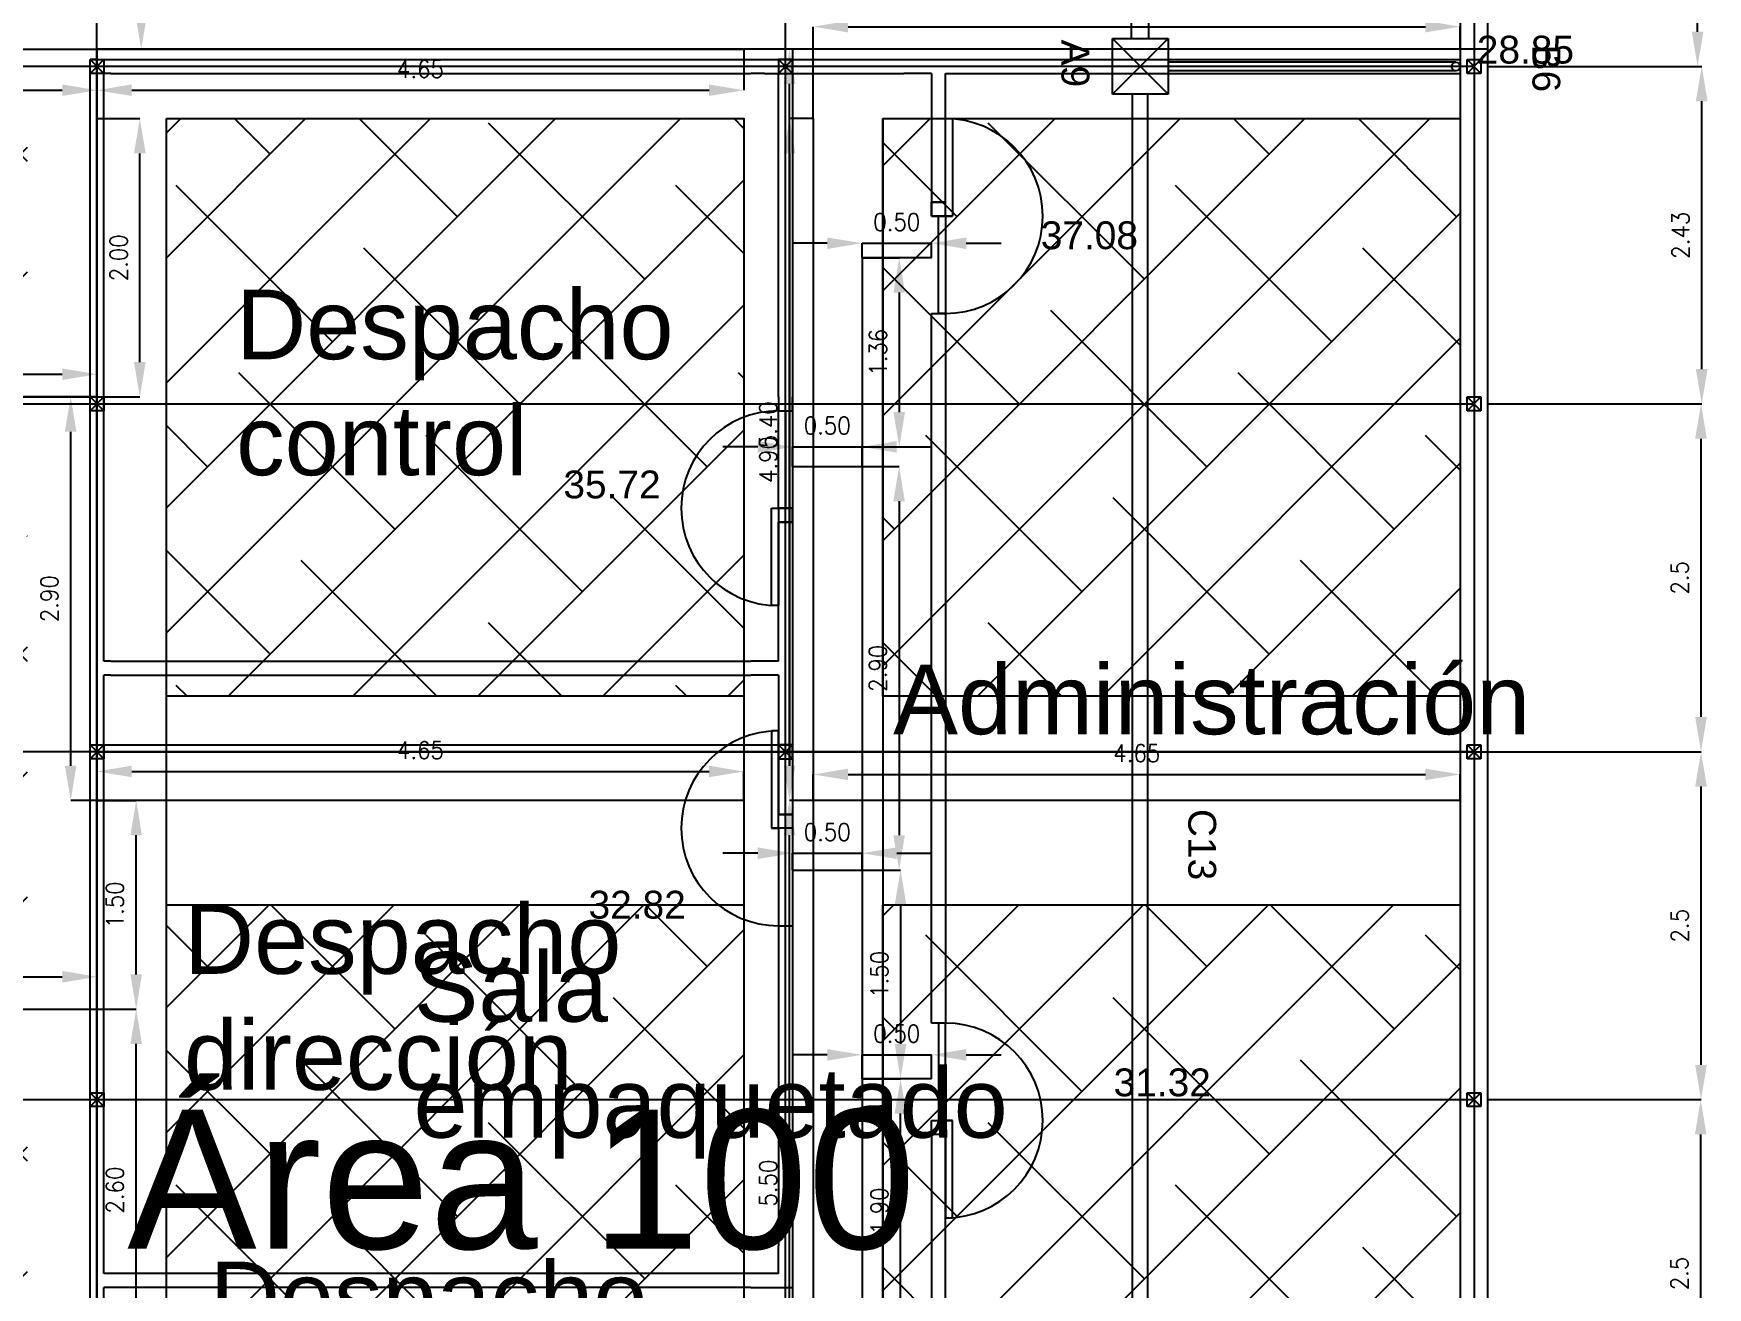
# Model space of a CAD drawing. Header units: inches. Extents: x -23 to 72981, y 9 to 49153.
# Drawn here: x 41.85 to 53.89, y 33.61 to 42.63 of the extents above; entities that cross this region are included whole.
import ezdxf

# ---------------------------------------------------------------- set-up
doc = ezdxf.new("R2010")
doc.units = ezdxf.units.IN
for name, color, linetype in [('Aguas pluviales', 140, 'Continuous'), ('Auxiliar', 240, 'Continuous'), ('Cotas', 200, 'Continuous'), ('Cotas_IncendiosP0', 30, 'Continuous'), ('Cotas_IncendiosP1', 30, 'Continuous'), ('IncendiosP0', 1, 'Continuous'), ('IncendiosP1', 1, 'Continuous'), ('Límites', 6, 'Continuous'), ('P0', 5, 'Continuous'), ('P0 Texto', 7, 'Continuous'), ('P0_Elementos', 44, 'Continuous'), ('P0_Pasillos', 90, 'Continuous'), ('P1', 3, 'Continuous'), ('P1 Paredes interiores', 76, 'Continuous'), ('P1 Puertas', 30, 'Continuous'), ('P1 Puertas desplazadas', 30, 'Continuous'), ('P1 Texto', 7, 'Continuous'), ('Pared parcela', 7, 'Continuous'), ('Pilares', 240, 'Continuous')]:
    doc.layers.add(name, color=color, linetype=linetype)
doc.styles.add('80-100', font='romans.shx', dxfattribs={"width": 0.9, "height": 0.5})
doc.styles.get("Standard").update_dxf_attribs({"font": 'arial.ttf'})
doc.dimstyles.new('Copia de 100_conlineas', dxfattribs={"dimtxt": 0.5, "dimasz": 0.8, "dimexe": 0, "dimexo": 0, "dimgap": 0.09, "dimtad": 1, "dimzin": 1, "dimdsep": 46, "dimtxsty": '80-100', "dimcen": 0.1, "dimclrd": 256, "dimclre": 256, "dimclrt": 256, "dimadec": 0, "dimazin": 0, "dimtfac": 1, "dimtix": 1, "dimtmove": 2, "dimatfit": 3, "dimfxl": 1, "dimtvp": 1.058824, "dimtolj": 1, "dimtzin": 1, "dimarcsym": 0})
doc.dimstyles.new('Mod ISO-25', dxfattribs={"dimtxt": 0.125, "dimasz": 0.25, "dimexe": 0, "dimexo": 0.1, "dimgap": 0.09, "dimtad": 1, "dimzin": 12, "dimdsep": 46, "dimtxsty": '80-100', "dimcen": 0.1, "dimclrd": 256, "dimclre": 256, "dimclrt": 256, "dimadec": 0, "dimazin": 0, "dimtfac": 1, "dimtix": 1, "dimtmove": 2, "dimatfit": 3, "dimfxl": 1, "dimtolj": 1, "dimarcsym": 0})

# ---------------------------------------------------------------- blocks, each defined once
blk = doc.blocks.new('*D32')
at = {"layer": 'Cotas', "lineweight": -2, "transparency": 16777216}
for p, q in [((52.311, 34.965), (53.841, 34.965)), ((53.841, 32.715), (53.841, 34.715)), ((52.311, 32.465), (53.841, 32.465))]:
    blk.add_line(p, q, dxfattribs=at)
at = {"layer": 'Cotas', "transparency": 16777216}
for points in [[(53.799, 34.715), (53.882, 34.715), (53.841, 34.965)], [(53.799, 32.715), (53.882, 32.715), (53.841, 32.465)]]:
    blk.add_solid(points, dxfattribs=at)
at = {"layer": 'Defpoints', "color": 0, "transparency": 16777216}
for p in [(52.211, 34.965), (53.841, 34.965), (52.211, 32.465)]:
    blk.add_point(p, dxfattribs=at)
at = {"layer": 'Cotas', "transparency": 16777216, "insert": (53.688, 33.715), "char_height": 0.125, "attachment_point": 5, "rotation": 90, "style": '80-100'}
blk.add_mtext('\\A1;2.5', dxfattribs=at)
blk = doc.blocks.new('*D33')
at = {"layer": 'Cotas', "lineweight": -2, "transparency": 16777216}
for p, q in [((52.311, 37.465), (53.843, 37.465)), ((53.843, 35.215), (53.843, 37.215)), ((52.311, 34.965), (53.843, 34.965))]:
    blk.add_line(p, q, dxfattribs=at)
at = {"layer": 'Cotas', "transparency": 16777216}
for points in [[(53.801, 37.215), (53.885, 37.215), (53.843, 37.465)], [(53.801, 35.215), (53.885, 35.215), (53.843, 34.965)]]:
    blk.add_solid(points, dxfattribs=at)
at = {"layer": 'Defpoints', "color": 0, "transparency": 16777216}
for p in [(52.211, 37.465), (53.843, 37.465), (52.211, 34.965)]:
    blk.add_point(p, dxfattribs=at)
at = {"layer": 'Cotas', "transparency": 16777216, "insert": (53.69, 36.215), "char_height": 0.125, "attachment_point": 5, "rotation": 90, "style": '80-100'}
blk.add_mtext('\\A1;2.5', dxfattribs=at)
blk = doc.blocks.new('*D34')
at = {"layer": 'Cotas', "lineweight": -2, "transparency": 16777216}
for p, q in [((52.311, 39.965), (53.843, 39.965)), ((53.843, 37.715), (53.843, 39.715)), ((52.311, 37.465), (53.843, 37.465))]:
    blk.add_line(p, q, dxfattribs=at)
at = {"layer": 'Cotas', "transparency": 16777216}
for points in [[(53.801, 39.715), (53.885, 39.715), (53.843, 39.965)], [(53.801, 37.715), (53.885, 37.715), (53.843, 37.465)]]:
    blk.add_solid(points, dxfattribs=at)
at = {"layer": 'Defpoints', "color": 0, "transparency": 16777216}
for p in [(52.211, 39.965), (53.843, 39.965), (52.211, 37.465)]:
    blk.add_point(p, dxfattribs=at)
at = {"layer": 'Cotas', "transparency": 16777216, "insert": (53.69, 38.715), "char_height": 0.125, "attachment_point": 5, "rotation": 90, "style": '80-100'}
blk.add_mtext('\\A1;2.5', dxfattribs=at)
blk = doc.blocks.new('*D35')
at = {"layer": 'Cotas', "lineweight": -2, "transparency": 16777216}
for p, q in [((52.311, 42.39), (53.848, 42.39)), ((53.848, 40.215), (53.848, 42.14)), ((52.311, 39.965), (53.848, 39.965))]:
    blk.add_line(p, q, dxfattribs=at)
at = {"layer": 'Cotas', "transparency": 16777216}
for points in [[(53.806, 42.14), (53.89, 42.14), (53.848, 42.39)], [(53.806, 40.215), (53.89, 40.215), (53.848, 39.965)]]:
    blk.add_solid(points, dxfattribs=at)
at = {"layer": 'Defpoints', "color": 0, "transparency": 16777216}
for p in [(52.211, 42.39), (53.848, 42.39), (52.211, 39.965)]:
    blk.add_point(p, dxfattribs=at)
at = {"layer": 'Cotas', "transparency": 16777216, "insert": (53.696, 41.177), "char_height": 0.125, "attachment_point": 5, "rotation": 90, "style": '80-100'}
blk.add_mtext('\\A1;2.43', dxfattribs=at)
blk = doc.blocks.new('*D25')
at = {"layer": 'Cotas', "lineweight": -2, "transparency": 16777216}
for p, q in [((52.311, 46.64), (53.818, 46.64)), ((53.818, 42.64), (53.818, 46.39)), ((52.311, 42.39), (53.818, 42.39))]:
    blk.add_line(p, q, dxfattribs=at)
at = {"layer": 'Cotas', "transparency": 16777216}
for points in [[(53.777, 46.39), (53.86, 46.39), (53.818, 46.64)], [(53.777, 42.64), (53.86, 42.64), (53.818, 42.39)]]:
    blk.add_solid(points, dxfattribs=at)
at = {"layer": 'Defpoints', "color": 0, "transparency": 16777216}
for p in [(52.211, 46.64), (53.818, 46.64), (52.211, 42.39)]:
    blk.add_point(p, dxfattribs=at)
at = {"layer": 'Cotas', "transparency": 16777216, "insert": (53.666, 44.515), "char_height": 0.125, "attachment_point": 5, "rotation": 90, "style": '80-100'}
blk.add_mtext('\\A1;4.25', dxfattribs=at)
blk = doc.blocks.new('Arqueta')
for p, q in [((8.456, 7.642), (8.456, 8.042)), ((8.456, 8.042), (8.856, 8.042)), ((8.856, 8.042), (8.856, 7.642)), ((8.856, 7.642), (8.456, 7.642))]:
    blk.add_line(p, q)
blk = doc.blocks.new('*D51')
at = {"layer": 'Cotas_IncendiosP1', "lineweight": -2, "transparency": 16777216}
for p, q in [((47.561, 35.287), (47.311, 35.287)), ((47.811, 35.115), (47.811, 35.287)), ((47.811, 35.287), (48.311, 35.287)), ((48.311, 35.115), (48.311, 35.287)), ((48.561, 35.287), (48.811, 35.287))]:
    blk.add_line(p, q, dxfattribs=at)
at = {"layer": 'Cotas_IncendiosP1', "transparency": 16777216}
for points in [[(47.561, 35.328), (47.561, 35.245), (47.811, 35.287)], [(48.561, 35.328), (48.561, 35.245), (48.311, 35.287)]]:
    blk.add_solid(points, dxfattribs=at)
at = {"layer": 'Defpoints', "color": 0, "transparency": 16777216}
for p in [(48.311, 35.287), (47.811, 35.115), (48.311, 35.115)]:
    blk.add_point(p, dxfattribs=at)
at = {"layer": 'Cotas_IncendiosP1', "transparency": 16777216, "insert": (48.061, 35.439), "char_height": 0.125, "attachment_point": 5, "style": '80-100'}
blk.add_mtext('\\A1;0.50', dxfattribs=at)
blk = doc.blocks.new('*D52')
at = {"layer": 'Cotas_IncendiosP1', "lineweight": -2, "transparency": 16777216}
for p, q in [((47.061, 36.736), (46.811, 36.736)), ((47.311, 36.615), (47.311, 36.736)), ((47.311, 36.736), (47.811, 36.736)), ((47.811, 36.615), (47.811, 36.736)), ((48.061, 36.736), (48.311, 36.736))]:
    blk.add_line(p, q, dxfattribs=at)
at = {"layer": 'Cotas_IncendiosP1', "transparency": 16777216}
for points in [[(47.061, 36.778), (47.061, 36.694), (47.311, 36.736)], [(48.061, 36.778), (48.061, 36.694), (47.811, 36.736)]]:
    blk.add_solid(points, dxfattribs=at)
at = {"layer": 'Defpoints', "color": 0, "transparency": 16777216}
for p in [(47.811, 36.736), (47.311, 36.615), (47.811, 36.615)]:
    blk.add_point(p, dxfattribs=at)
at = {"layer": 'Cotas_IncendiosP1', "transparency": 16777216, "insert": (47.561, 36.888), "char_height": 0.125, "attachment_point": 5, "style": '80-100'}
blk.add_mtext('\\A1;0.50', dxfattribs=at)
blk = doc.blocks.new('*D53')
at = {"layer": 'Cotas_IncendiosP1', "lineweight": -2, "transparency": 16777216}
for p, q in [((47.061, 39.656), (46.811, 39.656)), ((47.311, 39.515), (47.311, 39.656)), ((47.311, 39.656), (47.811, 39.656)), ((47.811, 39.515), (47.811, 39.656)), ((48.061, 39.656), (48.311, 39.656))]:
    blk.add_line(p, q, dxfattribs=at)
at = {"layer": 'Cotas_IncendiosP1', "transparency": 16777216}
for points in [[(47.061, 39.698), (47.061, 39.615), (47.311, 39.656)], [(48.061, 39.698), (48.061, 39.615), (47.811, 39.656)]]:
    blk.add_solid(points, dxfattribs=at)
at = {"layer": 'Defpoints', "color": 0, "transparency": 16777216}
for p in [(47.811, 39.656), (47.311, 39.515), (47.811, 39.515)]:
    blk.add_point(p, dxfattribs=at)
at = {"layer": 'Cotas_IncendiosP1', "transparency": 16777216, "insert": (47.561, 39.809), "char_height": 0.125, "attachment_point": 5, "style": '80-100'}
blk.add_mtext('\\A1;0.50', dxfattribs=at)
blk = doc.blocks.new('*D54')
at = {"layer": 'Cotas_IncendiosP1', "lineweight": -2, "transparency": 16777216}
for p, q in [((47.561, 41.12), (47.311, 41.12)), ((47.811, 41.015), (47.811, 41.12)), ((47.811, 41.12), (48.311, 41.12)), ((48.311, 41.015), (48.311, 41.12)), ((48.561, 41.12), (48.811, 41.12))]:
    blk.add_line(p, q, dxfattribs=at)
at = {"layer": 'Cotas_IncendiosP1', "transparency": 16777216}
for points in [[(47.561, 41.161), (47.561, 41.078), (47.811, 41.12)], [(48.561, 41.161), (48.561, 41.078), (48.311, 41.12)]]:
    blk.add_solid(points, dxfattribs=at)
at = {"layer": 'Defpoints', "color": 0, "transparency": 16777216}
for p in [(48.311, 41.12), (47.811, 41.015), (48.311, 41.015)]:
    blk.add_point(p, dxfattribs=at)
at = {"layer": 'Cotas_IncendiosP1', "transparency": 16777216, "insert": (48.061, 41.272), "char_height": 0.125, "attachment_point": 5, "style": '80-100'}
blk.add_mtext('\\A1;0.50', dxfattribs=at)
blk = doc.blocks.new('*D55')
at = {"layer": 'Cotas_IncendiosP1', "lineweight": -2, "transparency": 16777216}
for p, q in [((47.811, 41.015), (48.079, 41.015)), ((48.079, 40.765), (48.079, 39.906)), ((47.811, 39.656), (48.079, 39.656))]:
    blk.add_line(p, q, dxfattribs=at)
at = {"layer": 'Cotas_IncendiosP1', "transparency": 16777216}
for points in [[(48.037, 40.765), (48.12, 40.765), (48.079, 41.015)], [(48.037, 39.906), (48.12, 39.906), (48.079, 39.656)]]:
    blk.add_solid(points, dxfattribs=at)
at = {"layer": 'Defpoints', "color": 0, "transparency": 16777216}
for p in [(47.811, 41.015), (47.811, 39.656), (48.079, 39.656)]:
    blk.add_point(p, dxfattribs=at)
at = {"layer": 'Cotas_IncendiosP1', "transparency": 16777216, "insert": (47.926, 40.336), "char_height": 0.125, "attachment_point": 5, "rotation": 90, "style": '80-100'}
blk.add_mtext('\\A1;1.36', dxfattribs=at)
blk = doc.blocks.new('*D56')
at = {"layer": 'Cotas_IncendiosP1', "lineweight": -2, "transparency": 16777216}
for p, q in [((47.811, 39.515), (48.078, 39.515)), ((48.078, 39.265), (48.078, 36.865)), ((47.811, 36.615), (48.078, 36.615))]:
    blk.add_line(p, q, dxfattribs=at)
at = {"layer": 'Cotas_IncendiosP1', "transparency": 16777216}
for points in [[(48.036, 39.265), (48.119, 39.265), (48.078, 39.515)], [(48.036, 36.865), (48.119, 36.865), (48.078, 36.615)]]:
    blk.add_solid(points, dxfattribs=at)
at = {"layer": 'Defpoints', "color": 0, "transparency": 16777216}
for p in [(47.811, 39.515), (47.811, 36.615), (48.078, 36.615)]:
    blk.add_point(p, dxfattribs=at)
at = {"layer": 'Cotas_IncendiosP1', "transparency": 16777216, "insert": (47.925, 38.065), "char_height": 0.125, "attachment_point": 5, "rotation": 90, "style": '80-100'}
blk.add_mtext('\\A1;2.90', dxfattribs=at)
blk = doc.blocks.new('*D57')
at = {"layer": 'Cotas_IncendiosP1', "lineweight": -2, "transparency": 16777216}
for p, q in [((47.811, 36.615), (48.088, 36.615)), ((48.088, 36.365), (48.088, 35.365)), ((47.811, 35.115), (48.088, 35.115))]:
    blk.add_line(p, q, dxfattribs=at)
at = {"layer": 'Cotas_IncendiosP1', "transparency": 16777216}
for points in [[(48.046, 36.365), (48.13, 36.365), (48.088, 36.615)], [(48.046, 35.365), (48.13, 35.365), (48.088, 35.115)]]:
    blk.add_solid(points, dxfattribs=at)
at = {"layer": 'Defpoints', "color": 0, "transparency": 16777216}
for p in [(47.811, 36.615), (47.811, 35.115), (48.088, 35.115)]:
    blk.add_point(p, dxfattribs=at)
at = {"layer": 'Cotas_IncendiosP1', "transparency": 16777216, "insert": (47.936, 35.865), "char_height": 0.125, "attachment_point": 5, "rotation": 90, "style": '80-100'}
blk.add_mtext('\\A1;1.50', dxfattribs=at)
blk = doc.blocks.new('*D58')
at = {"layer": 'Cotas_IncendiosP1', "lineweight": -2, "transparency": 16777216}
for p, q in [((47.811, 35.115), (48.088, 35.115)), ((48.088, 33.465), (48.088, 34.865)), ((47.811, 33.215), (48.088, 33.215))]:
    blk.add_line(p, q, dxfattribs=at)
at = {"layer": 'Cotas_IncendiosP1', "transparency": 16777216}
for points in [[(48.046, 34.865), (48.13, 34.865), (48.088, 35.115)], [(48.046, 33.465), (48.13, 33.465), (48.088, 33.215)]]:
    blk.add_solid(points, dxfattribs=at)
at = {"layer": 'Defpoints', "color": 0, "transparency": 16777216}
for p in [(47.811, 35.115), (48.088, 35.115), (47.811, 33.215)]:
    blk.add_point(p, dxfattribs=at)
at = {"layer": 'Cotas_IncendiosP1', "transparency": 16777216, "insert": (47.936, 34.165), "char_height": 0.125, "attachment_point": 5, "rotation": 90, "style": '80-100'}
blk.add_mtext('\\A1;1.90', dxfattribs=at)
blk = doc.blocks.new('*D74')
at = {"layer": 'Cotas_IncendiosP0', "lineweight": -2, "transparency": 16777216}
for p, q in [((47.461, 37.115), (47.29, 37.115)), ((47.29, 31.865), (47.29, 36.865)), ((47.461, 31.615), (47.29, 31.615))]:
    blk.add_line(p, q, dxfattribs=at)
at = {"layer": 'Cotas_IncendiosP0', "transparency": 16777216}
for points in [[(47.248, 36.865), (47.332, 36.865), (47.29, 37.115)], [(47.248, 31.865), (47.332, 31.865), (47.29, 31.615)]]:
    blk.add_solid(points, dxfattribs=at)
at = {"layer": 'Defpoints', "color": 0, "transparency": 16777216}
for p in [(47.29, 37.115), (47.461, 37.115), (47.461, 31.615)]:
    blk.add_point(p, dxfattribs=at)
at = {"layer": 'Cotas_IncendiosP0', "transparency": 16777216, "insert": (47.137, 34.365), "char_height": 0.125, "attachment_point": 5, "rotation": 90, "style": '80-100'}
blk.add_mtext('\\A1;5.50', dxfattribs=at)
blk = doc.blocks.new('*D76')
at = {"layer": 'Cotas_IncendiosP0', "lineweight": -2, "transparency": 16777216}
for p, q in [((47.461, 42.015), (47.29, 42.015)), ((47.29, 41.765), (47.29, 37.365)), ((47.461, 37.115), (47.29, 37.115))]:
    blk.add_line(p, q, dxfattribs=at)
at = {"layer": 'Cotas_IncendiosP0', "transparency": 16777216}
for points in [[(47.248, 41.765), (47.332, 41.765), (47.29, 42.015)], [(47.248, 37.365), (47.332, 37.365), (47.29, 37.115)]]:
    blk.add_solid(points, dxfattribs=at)
at = {"layer": 'Defpoints', "color": 0, "transparency": 16777216}
for p in [(47.461, 42.015), (47.29, 37.115), (47.461, 37.115)]:
    blk.add_point(p, dxfattribs=at)
at = {"layer": 'Cotas_IncendiosP0', "transparency": 16777216, "insert": (47.137, 39.565), "char_height": 0.125, "attachment_point": 5, "rotation": 90, "style": '80-100'}
blk.add_mtext('\\A1;4.90', dxfattribs=at)
blk = doc.blocks.new('*D77')
at = {"layer": 'Cotas_IncendiosP0', "lineweight": -2, "transparency": 16777216}
for p, q in [((47.461, 37.115), (47.461, 37.302)), ((47.711, 37.302), (51.861, 37.302)), ((52.111, 37.115), (52.111, 37.302))]:
    blk.add_line(p, q, dxfattribs=at)
at = {"layer": 'Cotas_IncendiosP0', "transparency": 16777216}
for points in [[(47.711, 37.344), (47.711, 37.261), (47.461, 37.302)], [(51.861, 37.344), (51.861, 37.261), (52.111, 37.302)]]:
    blk.add_solid(points, dxfattribs=at)
at = {"layer": 'Defpoints', "color": 0, "transparency": 16777216}
for p in [(52.111, 37.302), (47.461, 37.115), (52.111, 37.115)]:
    blk.add_point(p, dxfattribs=at)
at = {"layer": 'Cotas_IncendiosP0', "transparency": 16777216, "insert": (49.786, 37.455), "char_height": 0.125, "attachment_point": 5, "style": '80-100'}
blk.add_mtext('\\A1;4.65', dxfattribs=at)
blk = doc.blocks.new('*D78')
at = {"layer": 'Cotas_IncendiosP0', "lineweight": -2, "transparency": 16777216}
for p, q in [((42.311, 37.115), (42.311, 37.323)), ((42.561, 37.323), (46.711, 37.323)), ((46.961, 37.115), (46.961, 37.323))]:
    blk.add_line(p, q, dxfattribs=at)
at = {"layer": 'Cotas_IncendiosP0', "transparency": 16777216}
for points in [[(42.561, 37.365), (42.561, 37.282), (42.311, 37.323)], [(46.711, 37.365), (46.711, 37.282), (46.961, 37.323)]]:
    blk.add_solid(points, dxfattribs=at)
at = {"layer": 'Defpoints', "color": 0, "transparency": 16777216}
for p in [(46.961, 37.323), (42.311, 37.115), (46.961, 37.115)]:
    blk.add_point(p, dxfattribs=at)
at = {"layer": 'Cotas_IncendiosP0', "transparency": 16777216, "insert": (44.636, 37.476), "char_height": 0.125, "attachment_point": 5, "style": '80-100'}
blk.add_mtext('\\A1;4.65', dxfattribs=at)
blk = doc.blocks.new('*D81')
at = {"layer": 'Cotas_IncendiosP0', "lineweight": -2, "transparency": 16777216}
for p, q in [((42.311, 37.115), (42.593, 37.115)), ((42.593, 35.865), (42.593, 36.865)), ((42.311, 35.615), (42.593, 35.615))]:
    blk.add_line(p, q, dxfattribs=at)
at = {"layer": 'Cotas_IncendiosP0', "transparency": 16777216}
for points in [[(42.551, 36.865), (42.634, 36.865), (42.593, 37.115)], [(42.551, 35.865), (42.634, 35.865), (42.593, 35.615)]]:
    blk.add_solid(points, dxfattribs=at)
at = {"layer": 'Defpoints', "color": 0, "transparency": 16777216}
for p in [(42.311, 37.115), (42.593, 37.115), (42.311, 35.615)]:
    blk.add_point(p, dxfattribs=at)
at = {"layer": 'Cotas_IncendiosP0', "transparency": 16777216, "insert": (42.44, 36.365), "char_height": 0.125, "attachment_point": 5, "rotation": 90, "style": '80-100'}
blk.add_mtext('\\A1;1.50', dxfattribs=at)
blk = doc.blocks.new('*D82')
at = {"layer": 'Cotas_IncendiosP0', "lineweight": -2, "transparency": 16777216}
for p, q in [((42.311, 35.615), (42.593, 35.615)), ((42.593, 33.265), (42.593, 35.365)), ((42.311, 33.015), (42.593, 33.015))]:
    blk.add_line(p, q, dxfattribs=at)
at = {"layer": 'Cotas_IncendiosP0', "transparency": 16777216}
for points in [[(42.551, 35.365), (42.634, 35.365), (42.593, 35.615)], [(42.551, 33.265), (42.634, 33.265), (42.593, 33.015)]]:
    blk.add_solid(points, dxfattribs=at)
at = {"layer": 'Defpoints', "color": 0, "transparency": 16777216}
for p in [(42.311, 35.615), (42.593, 35.615), (42.311, 33.015)]:
    blk.add_point(p, dxfattribs=at)
at = {"layer": 'Cotas_IncendiosP0', "transparency": 16777216, "insert": (42.44, 34.315), "char_height": 0.125, "attachment_point": 5, "rotation": 90, "style": '80-100'}
blk.add_mtext('\\A1;2.60', dxfattribs=at)
blk = doc.blocks.new('*D85')
at = {"layer": 'Cotas_IncendiosP0', "lineweight": -2, "transparency": 16777216}
for p, q in [((36.311, 40.015), (36.311, 40.178)), ((36.561, 40.178), (42.061, 40.178)), ((42.311, 40.015), (42.311, 40.178))]:
    blk.add_line(p, q, dxfattribs=at)
at = {"layer": 'Cotas_IncendiosP0', "transparency": 16777216}
for points in [[(36.561, 40.22), (36.561, 40.137), (36.311, 40.178)], [(42.061, 40.22), (42.061, 40.137), (42.311, 40.178)]]:
    blk.add_solid(points, dxfattribs=at)
at = {"layer": 'Defpoints', "color": 0, "transparency": 16777216}
for p in [(42.311, 40.178), (36.311, 40.015), (42.311, 40.015)]:
    blk.add_point(p, dxfattribs=at)
at = {"layer": 'Cotas_IncendiosP0', "transparency": 16777216, "insert": (39.311, 40.331), "char_height": 0.125, "attachment_point": 5, "style": '80-100'}
blk.add_mtext('\\A1;6.00', dxfattribs=at)
blk = doc.blocks.new('*D89')
at = {"layer": 'Cotas_IncendiosP0', "lineweight": -2, "transparency": 16777216}
for p, q in [((38.416, 35.615), (38.416, 35.848)), ((38.666, 35.848), (42.061, 35.848)), ((42.311, 35.615), (42.311, 35.848))]:
    blk.add_line(p, q, dxfattribs=at)
at = {"layer": 'Cotas_IncendiosP0', "transparency": 16777216}
for points in [[(38.666, 35.89), (38.666, 35.806), (38.416, 35.848)], [(42.061, 35.89), (42.061, 35.806), (42.311, 35.848)]]:
    blk.add_solid(points, dxfattribs=at)
at = {"layer": 'Defpoints', "color": 0, "transparency": 16777216}
for p in [(42.311, 35.848), (38.416, 35.615), (42.311, 35.615)]:
    blk.add_point(p, dxfattribs=at)
at = {"layer": 'Cotas_IncendiosP0', "transparency": 16777216, "insert": (40.364, 36), "char_height": 0.125, "attachment_point": 5, "style": '80-100'}
blk.add_mtext('\\A1;3.89', dxfattribs=at)
blk = doc.blocks.new('*D90')
at = {"layer": 'Cotas_IncendiosP0', "lineweight": -2, "transparency": 16777216}
for p, q in [((42.311, 40.015), (42.122, 40.015)), ((42.122, 37.365), (42.122, 39.765)), ((42.311, 37.115), (42.122, 37.115))]:
    blk.add_line(p, q, dxfattribs=at)
at = {"layer": 'Cotas_IncendiosP0', "transparency": 16777216}
for points in [[(42.08, 39.765), (42.163, 39.765), (42.122, 40.015)], [(42.08, 37.365), (42.163, 37.365), (42.122, 37.115)]]:
    blk.add_solid(points, dxfattribs=at)
at = {"layer": 'Defpoints', "color": 0, "transparency": 16777216}
for p in [(42.122, 40.015), (42.311, 40.015), (42.311, 37.115)]:
    blk.add_point(p, dxfattribs=at)
at = {"layer": 'Cotas_IncendiosP0', "transparency": 16777216, "insert": (41.969, 38.565), "char_height": 0.125, "attachment_point": 5, "rotation": 90, "style": '80-100'}
blk.add_mtext('\\A1;2.90', dxfattribs=at)
blk = doc.blocks.new('*D91')
at = {"layer": 'Cotas_IncendiosP0', "lineweight": -2, "transparency": 16777216}
for p, q in [((42.311, 42.015), (42.619, 42.015)), ((42.619, 40.265), (42.619, 41.765)), ((42.311, 40.015), (42.619, 40.015))]:
    blk.add_line(p, q, dxfattribs=at)
at = {"layer": 'Cotas_IncendiosP0', "transparency": 16777216}
for points in [[(42.577, 41.765), (42.661, 41.765), (42.619, 42.015)], [(42.577, 40.265), (42.661, 40.265), (42.619, 40.015)]]:
    blk.add_solid(points, dxfattribs=at)
at = {"layer": 'Defpoints', "color": 0, "transparency": 16777216}
for p in [(42.311, 42.015), (42.619, 42.015), (42.311, 40.015)]:
    blk.add_point(p, dxfattribs=at)
at = {"layer": 'Cotas_IncendiosP0', "transparency": 16777216, "insert": (42.467, 41.015), "char_height": 0.125, "attachment_point": 5, "rotation": 90, "style": '80-100'}
blk.add_mtext('\\A1;2.00', dxfattribs=at)
blk = doc.blocks.new('*D92')
at = {"layer": 'Cotas_IncendiosP0', "lineweight": -2, "transparency": 16777216}
for p, q in [((32.511, 42.515), (32.511, 42.219)), ((42.311, 42.515), (42.311, 42.219)), ((32.761, 42.219), (42.061, 42.219))]:
    blk.add_line(p, q, dxfattribs=at)
at = {"layer": 'Cotas_IncendiosP0', "transparency": 16777216}
for points in [[(32.761, 42.261), (32.761, 42.178), (32.511, 42.219)], [(42.061, 42.261), (42.061, 42.178), (42.311, 42.219)]]:
    blk.add_solid(points, dxfattribs=at)
at = {"layer": 'Defpoints', "color": 0, "transparency": 16777216}
for p in [(32.511, 42.515), (42.311, 42.515), (42.311, 42.219)]:
    blk.add_point(p, dxfattribs=at)
at = {"layer": 'Cotas_IncendiosP0', "transparency": 16777216, "insert": (37.411, 42.372), "char_height": 0.125, "attachment_point": 5, "style": '80-100'}
blk.add_mtext('\\A1;9.80', dxfattribs=at)
blk = doc.blocks.new('*D93')
at = {"layer": 'Cotas_IncendiosP0', "lineweight": -2, "transparency": 16777216}
for p, q in [((42.311, 45.015), (42.629, 45.015)), ((42.629, 42.765), (42.629, 44.765)), ((42.311, 42.515), (42.629, 42.515))]:
    blk.add_line(p, q, dxfattribs=at)
at = {"layer": 'Cotas_IncendiosP0', "transparency": 16777216}
for points in [[(42.587, 44.765), (42.671, 44.765), (42.629, 45.015)], [(42.587, 42.765), (42.671, 42.765), (42.629, 42.515)]]:
    blk.add_solid(points, dxfattribs=at)
at = {"layer": 'Defpoints', "color": 0, "transparency": 16777216}
for p in [(42.311, 45.015), (42.629, 45.015), (42.311, 42.515)]:
    blk.add_point(p, dxfattribs=at)
at = {"layer": 'Cotas_IncendiosP0', "transparency": 16777216, "insert": (42.477, 43.765), "char_height": 0.125, "attachment_point": 5, "rotation": 90, "style": '80-100'}
blk.add_mtext('\\A1;2.50', dxfattribs=at)
blk = doc.blocks.new('*D112')
at = {"layer": 'Cotas_IncendiosP0', "lineweight": -2, "transparency": 16777216}
for p, q in [((42.311, 42.515), (42.311, 42.219)), ((46.961, 42.515), (46.961, 42.219)), ((42.561, 42.219), (46.711, 42.219))]:
    blk.add_line(p, q, dxfattribs=at)
at = {"layer": 'Cotas_IncendiosP0', "transparency": 16777216}
for points in [[(42.561, 42.261), (42.561, 42.178), (42.311, 42.219)], [(46.711, 42.261), (46.711, 42.178), (46.961, 42.219)]]:
    blk.add_solid(points, dxfattribs=at)
at = {"layer": 'Defpoints', "color": 0, "transparency": 16777216}
for p in [(42.311, 42.515), (46.961, 42.515), (46.961, 42.219)]:
    blk.add_point(p, dxfattribs=at)
at = {"layer": 'Cotas_IncendiosP0', "transparency": 16777216, "insert": (44.636, 42.372), "char_height": 0.125, "attachment_point": 5, "style": '80-100'}
blk.add_mtext('\\A1;4.65', dxfattribs=at)
blk = doc.blocks.new('*D113')
at = {"layer": 'Cotas_IncendiosP0', "lineweight": -2, "transparency": 16777216}
for p, q in [((47.461, 42.515), (47.461, 42.676)), ((47.711, 42.676), (51.861, 42.676)), ((52.111, 42.515), (52.111, 42.676))]:
    blk.add_line(p, q, dxfattribs=at)
at = {"layer": 'Cotas_IncendiosP0', "transparency": 16777216}
for points in [[(47.711, 42.718), (47.711, 42.635), (47.461, 42.676)], [(51.861, 42.718), (51.861, 42.635), (52.111, 42.676)]]:
    blk.add_solid(points, dxfattribs=at)
at = {"layer": 'Defpoints', "color": 0, "transparency": 16777216}
for p in [(52.111, 42.676), (47.461, 42.515), (52.111, 42.515)]:
    blk.add_point(p, dxfattribs=at)
at = {"layer": 'Cotas_IncendiosP0', "transparency": 16777216, "insert": (49.786, 42.829), "char_height": 0.125, "attachment_point": 5, "style": '80-100'}
blk.add_mtext('\\A1;4.65', dxfattribs=at)
blk = doc.blocks.new('*D114')
at = {"layer": 'Cotas_IncendiosP0', "lineweight": -2, "transparency": 16777216}
for p, q in [((47.461, 42.515), (47.29, 42.515)), ((47.29, 37.365), (47.29, 42.265)), ((47.461, 37.115), (47.29, 37.115))]:
    blk.add_line(p, q, dxfattribs=at)
at = {"layer": 'Cotas_IncendiosP0', "transparency": 16777216}
for points in [[(47.248, 42.265), (47.332, 42.265), (47.29, 42.515)], [(47.248, 37.365), (47.332, 37.365), (47.29, 37.115)]]:
    blk.add_solid(points, dxfattribs=at)
at = {"layer": 'Defpoints', "color": 0, "transparency": 16777216}
for p in [(47.29, 42.515), (47.461, 42.515), (47.461, 37.115)]:
    blk.add_point(p, dxfattribs=at)
at = {"layer": 'Cotas_IncendiosP0', "transparency": 16777216, "insert": (47.137, 39.815), "char_height": 0.125, "attachment_point": 5, "rotation": 90, "style": '80-100'}
blk.add_mtext('\\A1;5.40', dxfattribs=at)

msp = doc.modelspace()

# ---------------------------------------------------------------- hatches: boundary and pattern name
at = {"layer": 'P0_Elementos'}
h = msp.add_hatch(dxfattribs=at)
h.set_pattern_fill('ANSI38', color=256, scale=0.2)
h.paths.add_polyline_path([(35.711, 39.515), (34.711, 39.515), (34.711, 35.015), (35.711, 35.015)])
h.paths.add_polyline_path([(33.511, 39.515), (32.511, 39.515), (32.511, 35.015), (33.511, 35.015)])
h.paths.add_polyline_path([(37.911, 39.515), (36.911, 39.515), (36.911, 35.015), (37.911, 35.015)])
h.paths.add_polyline_path([(41.811, 39.015), (38.922, 39.015), (38.922, 36.215), (41.811, 36.215)])
h.paths.add_polyline_path([(41.811, 35.015), (38.411, 35.015), (38.411, 33.515), (41.811, 33.515)])
h.paths.add_polyline_path([(41.811, 32.515), (38.411, 32.515), (38.411, 31.015), (41.811, 31.015)])
h.paths.add_polyline_path([(41.811, 42.015), (32.511, 42.015), (32.511, 40.515), (41.811, 40.515)])
h.paths.add_polyline_path([(41.811, 44.515), (32.511, 44.515), (32.511, 43.015), (41.811, 43.015)])
h.paths.add_polyline_path([(46.961, 42.015), (42.811, 42.015), (42.811, 37.865), (46.961, 37.865)])
h.paths.add_polyline_path([(52.111, 42.015), (47.961, 42.015), (47.961, 37.865), (52.111, 37.865)])
h.paths.add_polyline_path([(46.961, 36.365), (42.811, 36.365), (42.811, 32.215), (46.961, 32.215)])
h.paths.add_polyline_path([(52.111, 36.365), (47.961, 36.365), (47.961, 32.215), (52.111, 32.215)])
h.paths.add_polyline_path([(46.961, 31.015), (43.361, 31.015), (43.361, 28.715), (46.961, 28.715)])
h.paths.add_polyline_path([(52.111, 31.015), (47.961, 31.015), (47.961, 27.715), (52.111, 27.715)])

# ---------------------------------------------------------------- linework, layer by layer
at = {"layer": 'Aguas pluviales'}
for p, q in [((42.311, 27.515), (42.311, 63.765)), ((52.111, 63.765), (52.111, 27.515)), ((52.311, 27.515), (52.311, 63.765)), ((49.749, 42.59), (49.749, 50.69)), ((49.874, 42.59), (49.874, 50.69)), ((50.011, 42.59), (49.611, 42.19)), ((49.611, 42.59), (50.011, 42.19)), ((52.08, 42.421), (50.011, 42.421)), ((52.08, 42.358), (50.011, 42.358)), ((49.756, 32.665), (49.756, 42.19)), ((49.866, 32.665), (49.866, 42.19)), ((42.311, 37.465), (32.311, 37.465)), ((42.311, 37.465), (52.311, 37.465))]:
    msp.add_line(p, q, dxfattribs=at)
msp.add_circle((52.08, 42.39), 0.0315, dxfattribs=at)
at = {"layer": 'Auxiliar'}
for p, q in [((42.311, 27.615), (42.311, 63.639)), ((47.261, 27.615), (47.261, 63.639)), ((52.211, 63.639), (52.211, 27.615)), ((52.211, 42.39), (32.411, 42.39)), ((32.411, 39.965), (52.211, 39.965)), ((52.211, 37.465), (32.411, 37.465)), ((32.411, 34.965), (52.211, 34.965))]:
    msp.add_line(p, q, dxfattribs=at)
at = {"layer": 'Cotas'}
msp.add_line((52.311, 27.515), (52.311, 42.44), dxfattribs=at)
at = {"layer": 'IncendiosP0'}
for p, q in [((42.311, 42.515), (42.311, 43.015)), ((32.511, 42.515), (42.311, 42.515)), ((42.311, 42.515), (46.961, 42.515)), ((52.111, 42.515), (47.461, 42.515)), ((47.461, 42.015), (47.461, 42.515)), ((42.311, 42.015), (42.311, 30.515)), ((47.461, 42.015), (47.461, 28.715)), ((32.511, 40.015), (42.311, 40.015)), ((46.961, 37.115), (42.311, 37.115)), ((52.111, 37.115), (47.461, 37.115)), ((38.922, 35.615), (42.311, 35.615))]:
    msp.add_line(p, q, dxfattribs=at)
at = {"layer": 'IncendiosP1'}
for p, q in [((48.311, 41.015), (47.811, 41.015)), ((47.811, 41.015), (47.811, 39.515)), ((47.311, 39.515), (47.811, 39.515)), ((47.811, 39.515), (47.811, 36.615)), ((47.311, 36.615), (47.811, 36.615)), ((47.811, 36.615), (47.811, 35.115)), ((47.811, 35.115), (47.811, 33.215)), ((48.311, 35.115), (47.811, 35.115))]:
    msp.add_line(p, q, dxfattribs=at)
at = {"layer": 'Límites'}
msp.add_lwpolyline([(27.311, 12.815), (52.311, 12.815), (52.311, 72.815), (27.311, 72.815), (27.311, 12.815)], dxfattribs=at)
msp.add_lwpolyline([(39.811, 12.815), (42.311, 12.815), (44.811, 12.815), (47.311, 12.815), (49.811, 12.815), (52.311, 12.815), (52.311, 17.815), (52.311, 72.815), (27.311, 72.815), (27.311, 12.815), (37.311, 12.815)], close=True, dxfattribs=at)
at = {"layer": 'P0'}
for p, q in [((52.311, 27.515), (52.311, 63.765)), ((42.311, 40.015), (37.311, 40.015)), ((42.311, 30.015), (42.311, 40.015))]:
    msp.add_line(p, q, dxfattribs=at)
for points in [[(42.311, 40.015), (42.311, 45.015), (32.311, 45.015)], [(52.311, 42.515), (42.311, 42.515)]]:
    msp.add_lwpolyline(points, dxfattribs=at)
at = {"layer": 'P0_Elementos'}
for points in [[(42.811, 42.015), (46.961, 42.015), (46.961, 37.865), (42.811, 37.865)], [(47.961, 42.015), (52.111, 42.015), (52.111, 37.865), (47.961, 37.865)], [(42.811, 36.365), (46.961, 36.365), (46.961, 32.215), (42.811, 32.215)], [(47.961, 36.365), (52.111, 36.365), (52.111, 32.215), (47.961, 32.215)]]:
    msp.add_lwpolyline(points, close=True, dxfattribs=at)
at = {"layer": 'P0_Pasillos'}
for p, q in [((52.111, 43.015), (52.111, 42.015)), ((42.811, 31.015), (42.811, 42.015)), ((42.811, 42.015), (46.961, 42.015)), ((46.961, 42.015), (46.961, 28.715)), ((47.961, 42.015), (47.961, 27.715)), ((47.961, 42.015), (52.111, 42.015))]:
    msp.add_line(p, q, dxfattribs=at)
at = {"layer": 'P1'}
for points in [[(32.311, 27.515), (52.311, 27.515), (52.311, 42.515), (47.311, 42.515), (47.311, 32.515), (52.311, 32.515)], [(47.311, 42.515), (42.311, 42.515), (42.311, 37.515), (47.311, 37.515)], [(42.311, 37.515), (42.311, 32.515), (47.311, 32.515)]]:
    msp.add_lwpolyline(points, dxfattribs=at)
at = {"layer": 'P1 Paredes interiores'}
for p, q in [((42.261, 30.115), (42.261, 42.44)), ((42.311, 42.44), (42.261, 42.44)), ((42.311, 42.44), (52.111, 42.44)), ((42.361, 38.165), (42.361, 42.34)), ((42.411, 42.34), (42.361, 42.34)), ((42.411, 42.34), (47.011, 42.34)), ((47.111, 42.34), (47.011, 42.34)), ((47.111, 42.34), (47.211, 42.34)), ((47.211, 40.015), (47.211, 42.34)), ((47.311, 42.34), (48.111, 42.34)), ((47.311, 42.34), (47.311, 40.015)), ((48.311, 42.34), (48.111, 42.34)), ((48.311, 42.34), (48.311, 41.415)), ((48.411, 42.34), (52.111, 42.34)), ((48.411, 41.415), (48.411, 42.34)), ((48.311, 41.415), (48.411, 41.415)), ((48.311, 35.515), (48.311, 40.615)), ((48.311, 40.615), (48.411, 40.615)), ((48.411, 40.615), (48.411, 35.515)), ((47.211, 40.015), (47.211, 39.915)), ((47.311, 39.915), (47.311, 40.015)), ((47.211, 39.915), (47.311, 39.915)), ((47.211, 38.115), (47.211, 39.115)), ((47.211, 39.115), (47.311, 39.115)), ((47.311, 39.115), (47.311, 37.015)), ((42.361, 38.115), (42.361, 38.165)), ((42.411, 38.115), (42.361, 38.115)), ((42.411, 38.115), (47.011, 38.115)), ((47.211, 38.115), (47.011, 38.115)), ((42.361, 33.715), (42.361, 38.015)), ((42.411, 38.015), (42.361, 38.015)), ((42.411, 38.015), (47.011, 38.015)), ((47.211, 38.015), (47.011, 38.015)), ((47.211, 38.015), (47.211, 37.015)), ((47.311, 37.015), (47.211, 37.015)), ((47.211, 36.215), (47.211, 33.915)), ((47.211, 36.215), (47.311, 36.215)), ((47.311, 36.215), (47.311, 33.615)), ((48.411, 35.515), (48.311, 35.515)), ((48.411, 34.715), (48.311, 34.715)), ((48.311, 34.715), (48.311, 33.615)), ((48.411, 33.715), (48.411, 34.715)), ((47.211, 33.715), (47.211, 33.915)), ((42.411, 33.715), (42.361, 33.715)), ((47.011, 33.715), (42.411, 33.715)), ((47.211, 33.715), (47.011, 33.715)), ((48.411, 32.615), (48.411, 33.715)), ((42.361, 31.715), (42.361, 33.615)), ((42.411, 33.615), (42.361, 33.615)), ((47.011, 33.615), (42.411, 33.615)), ((47.011, 33.615), (47.111, 33.615)), ((47.111, 33.615), (47.311, 33.615)), ((48.311, 33.615), (48.311, 28.715))]:
    msp.add_line(p, q, dxfattribs=at)
at = {"layer": 'P1 Puertas'}
for p, q in [((48.311, 41.415), (48.311, 41.315)), ((48.411, 41.415), (48.311, 41.415)), ((48.411, 41.315), (48.411, 41.415)), ((48.311, 41.315), (48.411, 41.315)), ((48.361, 40.615), (48.361, 41.315)), ((48.411, 41.315), (48.411, 40.615)), ((48.461, 41.315), (48.411, 41.315)), ((48.411, 40.615), (48.361, 40.615)), ((47.211, 39.215), (47.211, 39.915)), ((47.211, 39.915), (47.261, 39.915)), ((47.261, 39.915), (47.261, 39.215)), ((47.161, 39.215), (47.211, 39.215)), ((47.311, 39.215), (47.211, 39.215)), ((47.211, 39.215), (47.211, 39.115)), ((47.311, 39.115), (47.311, 39.215)), ((47.211, 39.115), (47.311, 39.115)), ((47.211, 36.915), (47.211, 37.015)), ((47.211, 37.015), (47.311, 37.015)), ((47.311, 37.015), (47.311, 36.915)), ((47.161, 36.915), (47.211, 36.915)), ((47.311, 36.915), (47.211, 36.915)), ((47.211, 36.915), (47.211, 36.215)), ((47.261, 36.215), (47.261, 36.915)), ((47.211, 36.215), (47.261, 36.215)), ((48.411, 35.515), (48.361, 35.515)), ((48.361, 35.515), (48.361, 34.815)), ((48.411, 34.815), (48.411, 35.515)), ((48.311, 34.715), (48.311, 34.815)), ((48.311, 34.815), (48.411, 34.815)), ((48.411, 34.815), (48.411, 34.715)), ((48.461, 34.815), (48.411, 34.815)), ((48.411, 34.715), (48.311, 34.715))]:
    msp.add_line(p, q, dxfattribs=at)
at = {"layer": 'P1 Puertas desplazadas'}
for p, q in [((48.411, 41.315), (48.411, 42.015)), ((48.411, 42.015), (48.461, 42.015)), ((48.461, 42.015), (48.461, 41.315)), ((48.311, 41.315), (48.311, 41.415)), ((48.311, 41.415), (48.411, 41.415)), ((48.411, 41.315), (48.311, 41.315)), ((48.411, 41.315), (48.461, 41.315)), ((47.161, 38.515), (47.161, 39.215)), ((47.161, 39.215), (47.211, 39.215)), ((47.211, 39.215), (47.211, 38.515)), ((47.211, 39.215), (47.311, 39.215)), ((47.311, 39.215), (47.311, 39.115)), ((47.311, 39.115), (47.211, 39.115)), ((47.211, 38.515), (47.161, 38.515)), ((47.211, 37.615), (47.161, 37.615)), ((47.161, 37.615), (47.161, 36.915)), ((47.211, 36.915), (47.211, 37.615)), ((47.211, 37.015), (47.311, 37.015)), ((47.311, 37.015), (47.311, 36.915)), ((47.311, 36.915), (47.161, 36.915)), ((48.311, 34.715), (48.311, 34.815)), ((48.311, 34.815), (48.461, 34.815)), ((48.411, 34.815), (48.411, 34.115)), ((48.461, 34.115), (48.461, 34.815)), ((48.411, 34.715), (48.311, 34.715)), ((48.411, 34.115), (48.461, 34.115))]:
    msp.add_line(p, q, dxfattribs=at)
for centre, start, end in [((48.411, 41.315), 270, 90), ((47.211, 39.215), 90, 270), ((47.211, 36.915), 90, 270), ((48.411, 34.815), 270, 90)]:
    msp.add_arc(centre, 0.7, start, end, dxfattribs=at)
at = {"layer": 'Pared parcela'}
for p, q in [((52.311, 12.815), (52.311, 72.815)), ((52.111, 63.565), (52.111, 42.44)), ((52.111, 42.34), (52.111, 32.515))]:
    msp.add_line(p, q, dxfattribs=at)
at = {"layer": 'Pilares'}
for p, q in [((42.261, 42.44), (42.361, 42.44)), ((42.261, 42.34), (42.261, 42.44)), ((42.261, 42.44), (42.361, 42.34)), ((42.361, 42.44), (42.261, 42.34)), ((42.361, 42.44), (42.361, 42.34)), ((47.311, 42.44), (47.211, 42.44)), ((47.211, 42.44), (47.211, 42.34)), ((47.311, 42.44), (47.211, 42.34)), ((47.211, 42.44), (47.311, 42.34)), ((47.311, 42.34), (47.311, 42.44)), ((52.161, 42.44), (52.261, 42.44)), ((52.161, 42.34), (52.161, 42.44)), ((52.161, 42.44), (52.261, 42.34)), ((52.261, 42.44), (52.161, 42.34)), ((52.261, 42.44), (52.261, 42.34)), ((42.361, 42.34), (42.261, 42.34)), ((47.211, 42.34), (47.311, 42.34)), ((52.261, 42.34), (52.161, 42.34)), ((42.261, 40.015), (42.361, 40.015)), ((42.261, 39.915), (42.261, 40.015)), ((42.261, 40.015), (42.361, 39.915)), ((42.361, 40.015), (42.261, 39.915)), ((42.361, 40.015), (42.361, 39.915)), ((52.161, 40.015), (52.261, 40.015)), ((52.161, 39.915), (52.161, 40.015)), ((52.161, 40.015), (52.261, 39.915)), ((52.261, 40.015), (52.161, 39.915)), ((52.261, 40.015), (52.261, 39.915)), ((42.361, 39.915), (42.261, 39.915)), ((52.261, 39.915), (52.161, 39.915)), ((42.261, 37.515), (42.361, 37.515)), ((42.261, 37.415), (42.261, 37.515)), ((42.261, 37.515), (42.361, 37.415)), ((42.361, 37.515), (42.261, 37.415)), ((42.361, 37.515), (42.361, 37.415)), ((47.311, 37.515), (47.211, 37.515)), ((47.211, 37.515), (47.211, 37.415)), ((47.311, 37.515), (47.211, 37.415)), ((47.211, 37.515), (47.311, 37.415)), ((47.311, 37.415), (47.311, 37.515)), ((52.161, 37.515), (52.261, 37.515)), ((52.161, 37.415), (52.161, 37.515)), ((52.161, 37.515), (52.261, 37.415)), ((52.261, 37.515), (52.161, 37.415)), ((52.261, 37.515), (52.261, 37.415)), ((42.361, 37.415), (42.261, 37.415)), ((47.211, 37.415), (47.311, 37.415)), ((52.261, 37.415), (52.161, 37.415)), ((42.261, 35.015), (42.361, 35.015)), ((42.261, 34.915), (42.261, 35.015)), ((42.261, 35.015), (42.361, 34.915)), ((42.361, 35.015), (42.261, 34.915)), ((42.361, 34.915), (42.261, 34.915)), ((42.361, 35.015), (42.361, 34.915)), ((52.161, 35.015), (52.261, 35.015)), ((52.161, 34.915), (52.161, 35.015)), ((52.161, 35.015), (52.261, 34.915)), ((52.261, 35.015), (52.161, 34.915)), ((52.261, 34.915), (52.161, 34.915)), ((52.261, 35.015), (52.261, 34.915))]:
    msp.add_line(p, q, dxfattribs=at)

# ---------------------------------------------------------------- block references
at = {"layer": 'Aguas pluviales', "rotation": 270}
msp.add_blockref('Arqueta', (41.969, 51.046), dxfattribs=at)

# ---------------------------------------------------------------- texts
at = {"layer": 'Aguas pluviales', "char_height": 0.2, "attachment_point": 1, "rotation": 270}
for s, insert in [('A9', (49.445, 42.583)), ('B6', (52.831, 42.547)), ('C13', (50.357, 37.054))]:
    msp.add_mtext_dynamic_manual_height_columns(s, width=10.69323, gutter_width=12.5, heights=[0], dxfattribs=dict(at, insert=insert))
at = {"layer": 'Aguas pluviales', "insert": (42.528, 34.893), "char_height": 1, "attachment_point": 1}
msp.add_mtext_dynamic_manual_height_columns('Área 100', width=13.09194, gutter_width=12.5, heights=[3.853], dxfattribs=at)
at = {"layer": 'Cotas_IncendiosP0', "insert": (52.231, 42.611), "char_height": 0.2, "attachment_point": 1}
msp.add_mtext_dynamic_manual_height_columns('28.85', width=0.56163, gutter_width=1, heights=[0], dxfattribs=at)
at = {"layer": 'Cotas_IncendiosP1', "char_height": 0.2, "attachment_point": 1}
for s, insert in [('37.08', (49.096, 41.277)), ('35.72', (45.664, 39.486)), ('32.82', (45.845, 36.466)), ('31.32', (49.62, 35.189))]:
    msp.add_mtext_dynamic_manual_height_columns(s, width=0.28572, gutter_width=1, heights=[0], dxfattribs=dict(at, insert=insert))
at = {"layer": 'P0 Texto', "insert": (44.587, 36.025), "char_height": 0.5, "attachment_point": 1}
msp.add_mtext_dynamic_manual_height_columns('Sala\\Pempaquetado', width=6.14186, gutter_width=12.5, heights=[0], dxfattribs=at)
at = {"layer": 'P1 Texto', "char_height": 0.5, "attachment_point": 1}
for s, width, insert in [('Despacho\\Pcontrol', 3.93076, (43.311, 40.786)), ('Administración', 2.61453, (48.035, 38.091)), ('Despacho\\Pdirección', 3.93753, (42.936, 36.369)), ('Despacho\\Pfinanciero\\Py caja', 4.38379, (43.122, 33.801))]:
    msp.add_mtext_dynamic_manual_height_columns(s, width=width, gutter_width=12.5, heights=[0], dxfattribs=dict(at, insert=insert))

# ---------------------------------------------------------------- dimensions: what is measured, and where the dimension line sits
at = {"layer": 'Cotas'}
for base, p1, p2, picture, middle in [((53.818, 46.64), (52.211, 42.39), (52.211, 46.64), '*D25', (53.666, 44.515)), ((53.848062104, 42.389813435), (52.211055958, 39.964813435), (52.211055958, 42.389813435), '*D35', (53.695562104, 41.177313435)), ((53.843, 39.965), (52.211, 37.465), (52.211, 39.965), '*D34', (53.69, 38.715)), ((53.843, 37.465), (52.211, 34.965), (52.211, 37.465), '*D33', (53.69, 36.215)), ((53.841, 34.965), (52.211, 32.465), (52.211, 34.965), '*D32', (53.688, 33.715))]:
    dim = msp.add_linear_dim(base=base, p1=p1, p2=p2, angle=90, dimstyle='Mod ISO-25', dxfattribs=at)
    dim.commit()
    dim.dimension.update_dxf_attribs({"geometry": picture, "text_midpoint": middle})
at = {"layer": 'Cotas_IncendiosP0'}
for base, p1, p2, picture, middle in [((42.629, 45.015), (42.311, 42.515), (42.311, 45.015), '*D93', (42.477, 43.765)), ((47.29, 42.515), (47.461, 37.115), (47.461, 42.515), '*D114', (47.137, 39.815)), ((42.619, 42.015), (42.311, 40.015), (42.311, 42.015), '*D91', (42.467, 41.015)), ((47.29, 37.115), (47.461, 42.015), (47.461, 37.115), '*D76', (47.137, 39.565)), ((42.122, 40.015), (42.311, 37.115), (42.311, 40.015), '*D90', (41.969, 38.565)), ((42.593, 37.115), (42.311, 35.615), (42.311, 37.115), '*D81', (42.44, 36.365)), ((47.29, 37.115), (47.461, 31.615), (47.461, 37.115), '*D74', (47.137, 34.365)), ((42.593, 35.615), (42.311, 33.015), (42.311, 35.615), '*D82', (42.44, 34.315))]:
    dim = msp.add_linear_dim(base=base, p1=p1, p2=p2, angle=90, dimstyle='Copia de 100_conlineas', dxfattribs=at)
    dim.commit()
    dim.dimension.update_dxf_attribs({"geometry": picture, "text_midpoint": middle})
for base, p1, p2, picture, middle in [((52.111, 42.676), (47.461, 42.515), (52.111, 42.515), '*D113', (49.786, 42.829)), ((42.311, 42.219), (32.511, 42.515), (42.311, 42.515), '*D92', (37.411, 42.372)), ((46.961, 42.219), (42.311, 42.515), (46.961, 42.515), '*D112', (44.636, 42.372)), ((42.311, 40.178), (36.311, 40.015), (42.311, 40.015), '*D85', (39.311, 40.331)), ((46.961, 37.323), (42.311, 37.115), (46.961, 37.115), '*D78', (44.636, 37.476)), ((52.111, 37.302), (47.461, 37.115), (52.111, 37.115), '*D77', (49.786, 37.455)), ((42.3111, 35.8479), (38.4164, 35.6148), (42.3111, 35.6148), '*D89', (40.3637, 36.0004))]:
    dim = msp.add_linear_dim(base=base, p1=p1, p2=p2, dimstyle='Copia de 100_conlineas', dxfattribs=at)
    dim.commit()
    dim.dimension.update_dxf_attribs({"geometry": picture, "text_midpoint": middle})
at = {"layer": 'Cotas_IncendiosP1'}
for base, p1, p2, picture, middle in [((48.311, 41.12), (47.811, 41.015), (48.311, 41.015), '*D54', (48.061, 41.272)), ((47.811, 39.656), (47.311, 39.515), (47.811, 39.515), '*D53', (47.561, 39.809)), ((47.811, 36.736), (47.311, 36.615), (47.811, 36.615), '*D52', (47.561, 36.888)), ((48.311, 35.287), (47.811, 35.115), (48.311, 35.115), '*D51', (48.061, 35.439))]:
    dim = msp.add_linear_dim(base=base, p1=p1, p2=p2, dimstyle='Copia de 100_conlineas', dxfattribs=at)
    dim.commit()
    dim.dimension.update_dxf_attribs({"geometry": picture, "text_midpoint": middle})
for base, p1, p2, picture, middle in [((48.079, 39.656), (47.811, 41.015), (47.811, 39.656), '*D55', (47.926, 40.336)), ((48.078, 36.615), (47.811, 39.515), (47.811, 36.615), '*D56', (47.925, 38.065)), ((48.088, 35.115), (47.811, 36.615), (47.811, 35.115), '*D57', (47.936, 35.865)), ((48.088, 35.115), (47.811, 33.215), (47.811, 35.115), '*D58', (47.936, 34.165))]:
    dim = msp.add_linear_dim(base=base, p1=p1, p2=p2, angle=90, dimstyle='Copia de 100_conlineas', dxfattribs=at)
    dim.commit()
    dim.dimension.update_dxf_attribs({"geometry": picture, "text_midpoint": middle})

doc.saveas('drawing.dxf')
